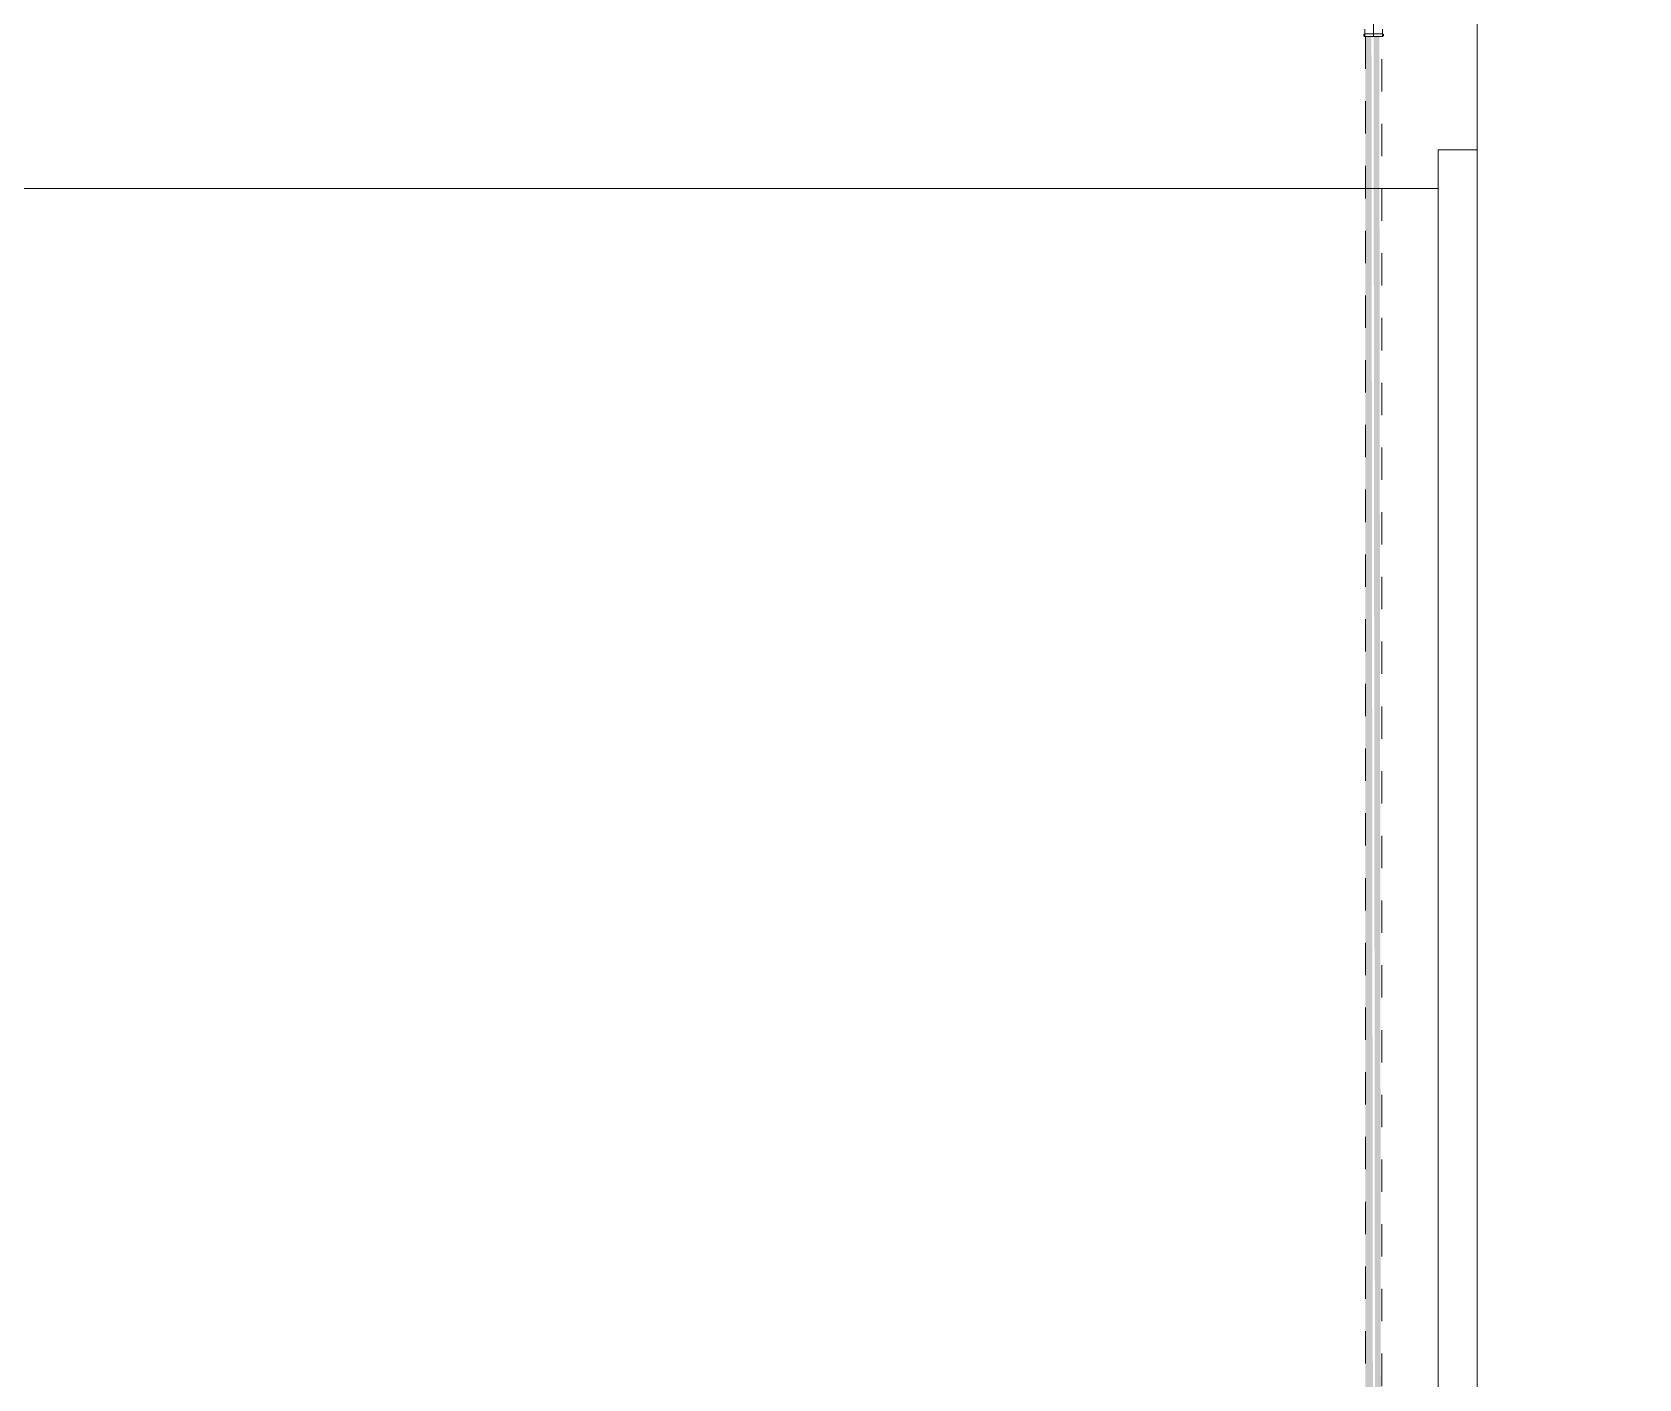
# Model space of a CAD drawing. Header units: metres. Extents: x 147 to 427, y -16 to 162.
# Drawn here: x 291.085 to 296.051, y 99.667 to 103.828 of the extents above; entities that cross this region are included whole.
import ezdxf

# ---------------------------------------------------------------- set-up
doc = ezdxf.new("R2010")
doc.units = ezdxf.units.M
doc.linetypes.add('Aligning Line', pattern=[0.012, 0.006, -0.006])
doc.linetypes.add('IMPORT-Dashed _3_', pattern=[0.75, 0.5, -0.25])
doc.layers.add('1053_ARQ_BASE_MATADOURO_dwg', color=7, linetype='Continuous', lineweight=5, true_color=0x767676)
for name, color, linetype, lineweight in [('A-PROJEÇÃO', 7, 'IMPORT-Dashed _3_', 15), ('A-VISTA03', 7, 'Continuous', 9), ('P-PIPE', 7, 'Continuous', 5), ('P-PIPE-CNTR', 7, 'Continuous', 5)]:
    doc.layers.add(name, color=color, linetype=linetype, lineweight=lineweight)

# ---------------------------------------------------------------- blocks, each defined once
blk = doc.blocks.new('1053_ARQ_BASE_MATADOURO_dwg_arq geral tgov-4039641-TÉRREO 1_20 - Dependente 1')
at = {"color": 253, "lineweight": 5, "true_color": 0xaaaaaa, "flags": 128}
blk.add_lwpolyline([(-3.1704, 14.4282), (-3.1704, 20.1582), (-12.4204, 20.1582), (-12.4204, 34.8483), (-12.4204, 34.9983), (5.3461, 34.9983), (5.3461, 26.6282)], dxfattribs=at)
at = {"layer": 'A-PROJEÇÃO', "color": 253, "true_color": 0xaaaaaa, "flags": 128}
blk.add_lwpolyline([(12.1996, 15.2781), (-3.0504, 15.2781), (-3.0504, 20.7782), (12.1996, 20.7782)], close=True, dxfattribs=at)
at = {"layer": 'A-VISTA03', "color": 253, "true_color": 0xaaaaaa, "flags": 128}
blk.add_lwpolyline([(-2.5504, 14.5482), (-3.0504, 14.5482), (-3.0504, 20.2782), (-3.1704, 20.2782), (-3.1704, 14.4282), (-2.5504, 14.4282)], dxfattribs=at)
blk = doc.blocks.new('1053_ARQ_BASE_MATADOURO_dwg-3625622-TÉRREO 1_20 - Dependente 1')
blk.add_blockref('1053_ARQ_BASE_MATADOURO_dwg_arq geral tgov-4039641-TÉRREO 1_20 - Dependente 1', (130.2098, 83.186))

msp = doc.modelspace()

# ---------------------------------------------------------------- hatches: boundary and pattern name
at = {"layer": 'P-PIPE', "true_color": 0xc0c0c0}
for points in [[(295.2064, 97.4446), (295.2314, 97.4446), (295.2249, 103.8142), (295.2064, 103.8142), (295.2064, 100.2424)], [(295.2564, 97.4446), (295.249, 103.8142), (295.2314, 103.8142), (295.2378, 97.4446), (295.2555, 97.4446)]]:
    msp.add_hatch(color=9, dxfattribs=at).paths.add_polyline_path(points)

# ---------------------------------------------------------------- linework, layer by layer
at = {"layer": 'P-PIPE'}
for p, q in [((295.2008, 103.8187), (295.2008, 103.8177)), ((295.2043, 103.8371), (295.2043, 103.8142)), ((295.2043, 103.8222), (295.2585, 103.8222)), ((295.2043, 103.8222), (295.2585, 103.8222)), ((295.2043, 103.8142), (295.2052, 103.8142)), ((295.2043, 103.8142), (295.2585, 103.8142)), ((295.2094, 103.8142), (295.2043, 103.8142)), ((295.2397, 103.8142), (295.223, 103.8142)), ((295.2585, 103.8142), (295.2533, 103.8142)), ((295.2575, 103.8142), (295.2585, 103.8142)), ((295.2585, 103.8142), (295.2585, 103.8371)), ((295.262, 103.8177), (295.262, 103.8187))]:
    msp.add_line(p, q, dxfattribs=at)
at = {"layer": 'P-PIPE', "linetype": 'Aligning Line', "lineweight": 15}
for p, q in [((295.2064, 103.8142), (295.2064, 97.4446)), ((295.2564, 103.8142), (295.2064, 103.8142)), ((295.2564, 97.4446), (295.2564, 103.8142))]:
    msp.add_line(p, q, dxfattribs=at)
at = {"layer": 'P-PIPE', "flags": 128}
for points in [[(295.2008, 103.8187), (295.2008, 103.8188), (295.2008, 103.819), (295.2008, 103.8191), (295.2008, 103.8192), (295.2008, 103.8194), (295.2009, 103.8195), (295.2009, 103.8197), (295.2009, 103.8198), (295.201, 103.8199), (295.201, 103.82), (295.2011, 103.8202), (295.2012, 103.8203), (295.2012, 103.8204), (295.2013, 103.8205), (295.2014, 103.8207), (295.2015, 103.8208), (295.2015, 103.8209), (295.2016, 103.821), (295.2017, 103.8211), (295.2018, 103.8212), (295.2019, 103.8213), (295.202, 103.8214), (295.2021, 103.8215), (295.2023, 103.8216), (295.2024, 103.8216), (295.2025, 103.8217), (295.2026, 103.8218), (295.2027, 103.8218), (295.2029, 103.8219), (295.203, 103.8219), (295.2031, 103.822), (295.2033, 103.822), (295.2034, 103.8221), (295.2035, 103.8221), (295.2037, 103.8221), (295.2038, 103.8222), (295.2039, 103.8222), (295.2041, 103.8222), (295.2042, 103.8222), (295.2043, 103.8222)], [(295.2043, 103.8142), (295.2041, 103.8142), (295.204, 103.8142), (295.2038, 103.8142), (295.2037, 103.8142), (295.2036, 103.8143), (295.2034, 103.8143), (295.2033, 103.8143), (295.2032, 103.8144), (295.203, 103.8144), (295.2029, 103.8145), (295.2028, 103.8145), (295.2026, 103.8146), (295.2025, 103.8146), (295.2024, 103.8147), (295.2023, 103.8148), (295.2022, 103.8149), (295.2021, 103.815), (295.202, 103.8151), (295.2019, 103.8151), (295.2018, 103.8152), (295.2017, 103.8153), (295.2016, 103.8155), (295.2015, 103.8156), (295.2014, 103.8157), (295.2013, 103.8158), (295.2012, 103.8159), (295.2012, 103.816), (295.2011, 103.8162), (295.2011, 103.8163), (295.201, 103.8164), (295.201, 103.8165), (295.2009, 103.8167), (295.2009, 103.8168), (295.2008, 103.817), (295.2008, 103.8171), (295.2008, 103.8172), (295.2008, 103.8174), (295.2008, 103.8175), (295.2008, 103.8176), (295.2008, 103.8177)], [(295.2043, 103.8222), (295.2043, 103.8222), (295.2045, 103.8222), (295.2046, 103.8222), (295.2048, 103.8222), (295.205, 103.8222), (295.2053, 103.8222), (295.2056, 103.8222), (295.206, 103.8222), (295.2064, 103.8222), (295.2068, 103.8222), (295.2073, 103.8222), (295.2078, 103.8222), (295.2084, 103.8222), (295.209, 103.8222), (295.2096, 103.8222), (295.2103, 103.8222), (295.211, 103.8222), (295.2117, 103.8222), (295.2125, 103.8222), (295.2133, 103.8222), (295.2141, 103.8222), (295.2149, 103.8222), (295.2158, 103.8222), (295.2167, 103.8222), (295.2176, 103.8222), (295.2186, 103.8222), (295.2196, 103.8222), (295.2205, 103.8222), (295.2215, 103.8222), (295.2226, 103.8222), (295.2236, 103.8222), (295.2246, 103.8222), (295.2257, 103.8222), (295.2268, 103.8222), (295.2278, 103.8222), (295.2289, 103.8222), (295.23, 103.8222), (295.2311, 103.8222), (295.2322, 103.8222), (295.2332, 103.8222), (295.2343, 103.8222), (295.2354, 103.8222), (295.2365, 103.8222), (295.2375, 103.8222), (295.2386, 103.8222), (295.2396, 103.8222), (295.2406, 103.8222), (295.2416, 103.8222), (295.2426, 103.8222), (295.2436, 103.8222), (295.2446, 103.8222), (295.2455, 103.8222), (295.2464, 103.8222), (295.2473, 103.8222), (295.2482, 103.8222), (295.249, 103.8222), (295.2498, 103.8222), (295.2506, 103.8222), (295.2513, 103.8222), (295.2521, 103.8222), (295.2527, 103.8222), (295.2534, 103.8222), (295.254, 103.8222), (295.2546, 103.8222), (295.2551, 103.8222), (295.2556, 103.8222), (295.2561, 103.8222), (295.2565, 103.8222), (295.2569, 103.8222), (295.2572, 103.8222), (295.2575, 103.8222), (295.2578, 103.8222), (295.258, 103.8222), (295.2582, 103.8222), (295.2583, 103.8222), (295.2584, 103.8222), (295.2585, 103.8222)], [(295.2584, 103.8222), (295.2584, 103.8222), (295.2583, 103.8222), (295.2581, 103.8222), (295.2579, 103.8222), (295.2577, 103.8222), (295.2574, 103.8222), (295.2571, 103.8222), (295.2567, 103.8222), (295.2563, 103.8222), (295.2559, 103.8222), (295.2554, 103.8222), (295.2549, 103.8222), (295.2543, 103.8222), (295.2537, 103.8222), (295.2531, 103.8222), (295.2524, 103.8222), (295.2517, 103.8222), (295.251, 103.8222), (295.2502, 103.8222), (295.2495, 103.8222), (295.2486, 103.8222), (295.2478, 103.8222), (295.2469, 103.8222), (295.246, 103.8222), (295.2451, 103.8222), (295.2441, 103.8222), (295.2432, 103.8222), (295.2422, 103.8222), (295.2412, 103.8222), (295.2402, 103.8222), (295.2391, 103.8222), (295.2381, 103.8222), (295.237, 103.8222), (295.236, 103.8222), (295.2349, 103.8222), (295.2338, 103.8222), (295.2327, 103.8222), (295.2317, 103.8222), (295.2306, 103.8222), (295.2295, 103.8222), (295.2284, 103.8222), (295.2273, 103.8222), (295.2263, 103.8222), (295.2252, 103.8222), (295.2242, 103.8222), (295.2231, 103.8222), (295.2221, 103.8222), (295.2211, 103.8222), (295.2201, 103.8222), (295.2191, 103.8222), (295.2182, 103.8222), (295.2172, 103.8222), (295.2163, 103.8222), (295.2154, 103.8222), (295.2146, 103.8222), (295.2137, 103.8222), (295.2129, 103.8222), (295.2121, 103.8222), (295.2114, 103.8222), (295.2107, 103.8222), (295.21, 103.8222), (295.2093, 103.8222), (295.2087, 103.8222), (295.2081, 103.8222), (295.2076, 103.8222), (295.2071, 103.8222), (295.2066, 103.8222), (295.2062, 103.8222), (295.2058, 103.8222), (295.2055, 103.8222), (295.2052, 103.8222), (295.2049, 103.8222), (295.2047, 103.8222), (295.2045, 103.8222), (295.2044, 103.8222), (295.2043, 103.8222), (295.2043, 103.8222)], [(295.2076, 103.8142), (295.2071, 103.8142), (295.2066, 103.8142), (295.2062, 103.8142), (295.2058, 103.8142), (295.2055, 103.8142), (295.2052, 103.8142), (295.2049, 103.8142), (295.2047, 103.8142), (295.2045, 103.8142), (295.2044, 103.8142), (295.2043, 103.8142), (295.2043, 103.8142)], [(295.2043, 103.8142), (295.2043, 103.8142), (295.2045, 103.8142), (295.2046, 103.8142), (295.2048, 103.8142), (295.205, 103.8142), (295.2053, 103.8142), (295.2056, 103.8142), (295.206, 103.8142), (295.2064, 103.8142), (295.2068, 103.8142), (295.2073, 103.8142), (295.2078, 103.8142), (295.2084, 103.8142), (295.209, 103.8142), (295.2096, 103.8142), (295.2103, 103.8142), (295.211, 103.8142), (295.2117, 103.8142), (295.2125, 103.8142), (295.2133, 103.8142), (295.2141, 103.8142), (295.2149, 103.8142), (295.2158, 103.8142), (295.2167, 103.8142), (295.2176, 103.8142), (295.2186, 103.8142), (295.2196, 103.8142), (295.2205, 103.8142), (295.2215, 103.8142), (295.2226, 103.8142), (295.2236, 103.8142), (295.2246, 103.8142), (295.2257, 103.8142), (295.2268, 103.8142), (295.2278, 103.8142), (295.2289, 103.8142), (295.23, 103.8142), (295.2311, 103.8142), (295.2322, 103.8142), (295.2332, 103.8142), (295.2343, 103.8142), (295.2354, 103.8142), (295.2365, 103.8142), (295.2375, 103.8142), (295.2386, 103.8142), (295.2396, 103.8142), (295.2406, 103.8142), (295.2416, 103.8142), (295.2426, 103.8142), (295.2436, 103.8142), (295.2446, 103.8142), (295.2455, 103.8142), (295.2464, 103.8142), (295.2473, 103.8142), (295.2482, 103.8142), (295.249, 103.8142), (295.2498, 103.8142), (295.2506, 103.8142), (295.2513, 103.8142), (295.2521, 103.8142), (295.2527, 103.8142), (295.2534, 103.8142), (295.254, 103.8142), (295.2546, 103.8142), (295.2551, 103.8142), (295.2556, 103.8142), (295.2561, 103.8142), (295.2565, 103.8142), (295.2569, 103.8142), (295.2572, 103.8142), (295.2575, 103.8142), (295.2578, 103.8142), (295.258, 103.8142), (295.2582, 103.8142), (295.2583, 103.8142), (295.2584, 103.8142), (295.2585, 103.8142)], [(295.2584, 103.8142), (295.2584, 103.8142), (295.2583, 103.8142), (295.2581, 103.8142), (295.2579, 103.8142), (295.2577, 103.8142), (295.2574, 103.8142), (295.2571, 103.8142), (295.2567, 103.8142), (295.2563, 103.8142), (295.2559, 103.8142), (295.2554, 103.8142)], [(295.2585, 103.8222), (295.2586, 103.8222), (295.2587, 103.8222), (295.2589, 103.8222), (295.259, 103.8221), (295.2592, 103.8221), (295.2593, 103.8221), (295.2594, 103.822), (295.2596, 103.822), (295.2597, 103.822), (295.2598, 103.8219), (295.26, 103.8219), (295.2601, 103.8218), (295.2602, 103.8217), (295.2603, 103.8216), (295.2604, 103.8216), (295.2606, 103.8215), (295.2607, 103.8214), (295.2608, 103.8213), (295.2609, 103.8212), (295.261, 103.8211), (295.2611, 103.821), (295.2612, 103.8209), (295.2612, 103.8208), (295.2613, 103.8207), (295.2614, 103.8206), (295.2615, 103.8205), (295.2615, 103.8203), (295.2616, 103.8202), (295.2617, 103.8201), (295.2617, 103.82), (295.2618, 103.8198), (295.2618, 103.8197), (295.2619, 103.8196), (295.2619, 103.8194), (295.2619, 103.8193), (295.2619, 103.8191), (295.2619, 103.819), (295.262, 103.8189), (295.262, 103.8187), (295.262, 103.8187)], [(295.262, 103.8177), (295.262, 103.8175), (295.262, 103.8174), (295.2619, 103.8173), (295.2619, 103.8171), (295.2619, 103.817), (295.2619, 103.8169), (295.2618, 103.8167), (295.2618, 103.8166), (295.2617, 103.8165), (295.2617, 103.8163), (295.2616, 103.8162), (295.2616, 103.8161), (295.2615, 103.8159), (295.2614, 103.8158), (295.2614, 103.8157), (295.2613, 103.8156), (295.2612, 103.8155), (295.2611, 103.8154), (295.261, 103.8153), (295.2609, 103.8152), (295.2608, 103.8151), (295.2607, 103.815), (295.2606, 103.8149), (295.2605, 103.8148), (295.2604, 103.8147), (295.2602, 103.8147), (295.2601, 103.8146), (295.26, 103.8145), (295.2599, 103.8145), (295.2597, 103.8144), (295.2596, 103.8144), (295.2595, 103.8143), (295.2593, 103.8143), (295.2592, 103.8143), (295.2591, 103.8142), (295.2589, 103.8142), (295.2588, 103.8142), (295.2586, 103.8142), (295.2585, 103.8142), (295.2585, 103.8142)]]:
    msp.add_lwpolyline(points, dxfattribs=at)
at = {"layer": 'P-PIPE-CNTR'}
msp.add_line((295.2314, 103.8142), (295.2314, 103.8642), dxfattribs=at)

# ---------------------------------------------------------------- block references
at = {"layer": '1053_ARQ_BASE_MATADOURO_dwg', "color": 253, "true_color": 0xaaaaaa}
msp.add_blockref('1053_ARQ_BASE_MATADOURO_dwg-3625622-TÉRREO 1_20 - Dependente 1', (168.392, 0), dxfattribs=at)

doc.saveas('drawing.dxf')
